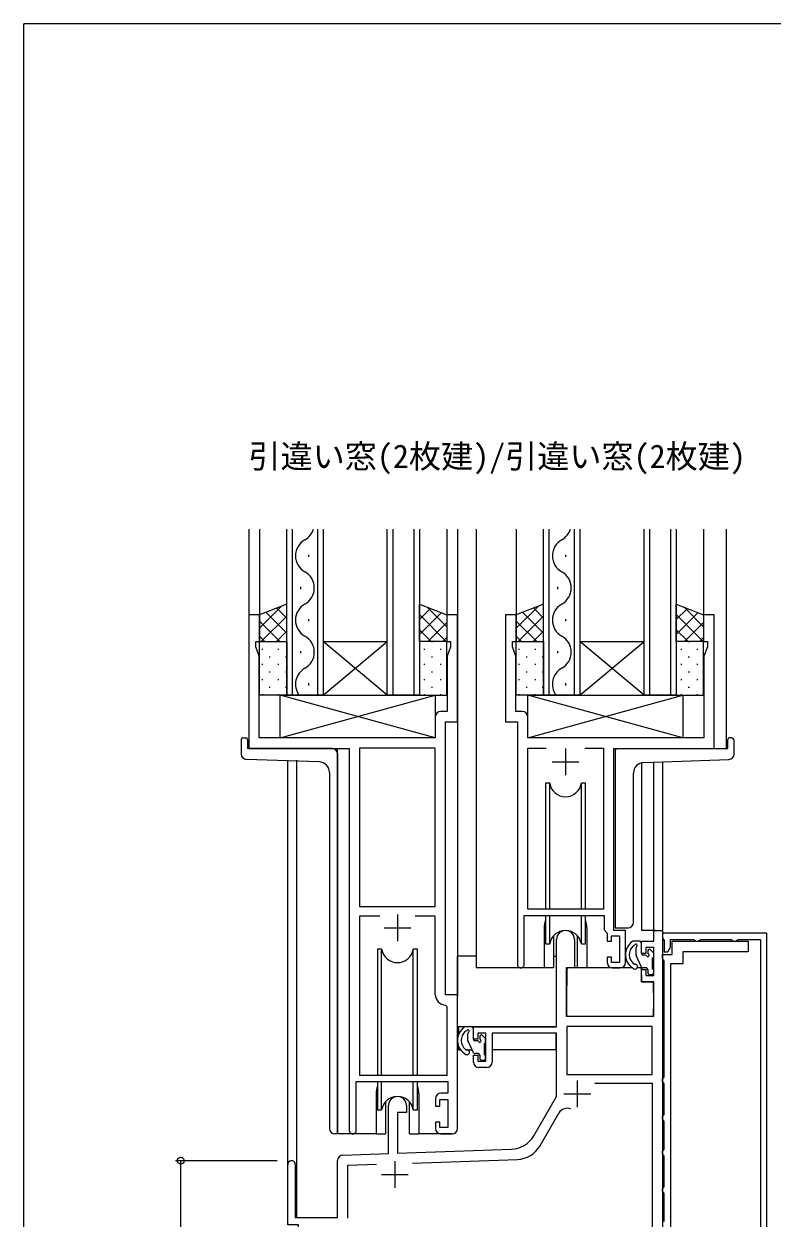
# Model space of a CAD drawing. Units: millimetres, scale not verified. Extents: x -793 to 793, y -564 to 564.
# Drawn here: x -787.8 to -648, y 335.5 to 558.6 of the extents above; entities that cross this region are included whole.
import ezdxf
from ezdxf.enums import TextEntityAlignment as Align

# ---------------------------------------------------------------- set-up
doc = ezdxf.new("R2010")
doc.units = ezdxf.units.MM
doc.header["$LTSCALE"] = 4
for name, color, linetype in [('0-1_USER1', 3, 'Continuous'), ('0-2_YKK_11', 7, 'Continuous'), ('0-3_YKK_12', 2, 'Continuous'), ('0-4_YKK_13', 4, 'Continuous'), ('0-6_YKK_D', 6, 'Continuous'), ('0-7_YKK_ZWAK', 7, 'Continuous')]:
    doc.layers.add(name, color=color, linetype=linetype)
doc.styles.add('ＭＳ ゴシック', font='')
doc.styles.get('ＭＳ ゴシック').set_extended_font_data('MS Gothic')

msp = doc.modelspace()

# ---------------------------------------------------------------- linework, layer by layer
at = {"layer": '0-2_YKK_11'}
for p, q in [((-695.586, 428.216), (-695.586, 382.866)), ((-726.986, 423.216), (-726.986, 351.866)), ((-725.056, 423.286), (-725.056, 393.716)), ((-686.586, 423.216), (-686.586, 418.216)), ((-682.998, 423.286), (-679.516, 423.286)), ((-689.086, 420.716), (-684.086, 420.716)), ((-721.272, 391.916), (-725.056, 391.916)), ((-717.986, 392.216), (-717.986, 387.216)), ((-720.486, 389.716), (-715.486, 389.716)), ((-677.786, 382.216), (-676.386, 382.216)), ((-670.413, 371.286), (-686.353, 371.286)), ((-701.283, 363.616), (-702.783, 363.616)), ((-684.383, 361.216), (-684.383, 356.216)), ((-681.097, 360.686), (-670.413, 360.686)), ((-686.883, 358.716), (-681.883, 358.716)), ((-691.401, 348.956), (-687.852, 355.103)), ((-709.886, 351.216), (-707.786, 351.216)), ((-718.483, 346.116), (-718.483, 341.116)), ((-715.193, 345.773), (-695.557, 346.459)), ((-720.983, 343.616), (-715.983, 343.616))]:
    msp.add_line(p, q, dxfattribs=at)
for points in [[(-710.916, 429.146), (-710.916, 425.216), (-743.856, 425.216), (-743.856, 440.485), (-744.486, 442.216), (-744.486, 443.216), (-743.786, 443.216), (-743.786, 448.216), (-745.786, 448.216), (-745.786, 423.216), (-726.986, 423.216)], [(-706.786, 352.216), (-706.786, 377.216), (-708.986, 377.216), (-708.986, 428.216), (-706.786, 428.216), (-706.786, 448.216), (-708.786, 448.216), (-708.786, 443.216), (-708.086, 443.216), (-708.086, 442.216), (-708.716, 440.485), (-708.716, 430.146), (-709.916, 430.146)], [(-694.656, 430.146), (-695.856, 430.146), (-695.856, 440.485), (-696.486, 442.216), (-696.486, 443.216), (-695.786, 443.216), (-695.786, 448.216), (-697.786, 448.216), (-697.786, 428.216), (-695.586, 428.216)], [(-675.386, 383.216), (-675.386, 389.216), (-677.586, 389.216), (-677.586, 423.216), (-658.786, 423.216), (-658.786, 448.216), (-660.786, 448.216), (-660.786, 443.216), (-660.086, 443.216), (-660.086, 442.216), (-660.716, 440.485), (-660.716, 425.216), (-693.656, 425.216), (-693.656, 429.146)], [(-682.998, 423.286), (-679.516, 423.286), (-679.516, 393.216), (-693.656, 393.216), (-693.656, 423.286), (-690.173, 423.286)], [(-721.272, 391.916), (-725.056, 391.916), (-725.056, 362.216), (-708.716, 362.216), (-708.716, 374.988), (-709.003, 375.288)], [(-710.916, 377.286), (-710.916, 391.916), (-714.699, 391.916)], [(-694.286, 382.866), (-694.286, 392.016), (-679.386, 392.016), (-679.386, 389.316), (-678.786, 388.716), (-678.786, 387.216), (-677.986, 387.216), (-677.986, 388.216), (-676.486, 388.216), (-676.486, 383.216), (-677.986, 383.216), (-677.986, 384.216), (-678.786, 384.216), (-678.786, 383.216)], [(-684.883, 387.516), (-684.883, 382.216), (-686.483, 382.216), (-686.483, 373.216), (-670.113, 373.216), (-670.113, 379.616), (-672.383, 379.616), (-672.383, 381.916), (-671.583, 381.916), (-671.583, 380.816), (-670.113, 380.816), (-670.113, 386.016), (-671.583, 386.016), (-671.583, 384.916), (-672.383, 384.916), (-672.383, 387.216), (-670.113, 387.216), (-670.113, 389.216), (-668.483, 389.216)], [(-668.483, 389.216), (-668.483, 289.216), (-670.113, 289.216), (-670.113, 298.257), (-669.993, 298.441), (-669.993, 298.991), (-670.113, 299.174), (-670.113, 299.257), (-669.993, 299.441), (-669.993, 299.991), (-670.113, 300.174), (-670.113, 309.716), (-684.633, 309.716)], [(-648.981, 289.715), (-648.981, 388.715), (-668.481, 388.715), (-668.481, 387.815), (-668.301, 387.541), (-668.181, 387.357), (-668.181, 385.215), (-667.481, 385.215), (-666.981, 386.082), (-666.981, 387.515), (-662.639, 387.515), (-662.456, 387.395), (-662.181, 387.215), (-661.781, 387.215), (-661.506, 387.395), (-661.323, 387.515), (-655.639, 387.515), (-655.456, 387.395), (-655.181, 387.215), (-654.781, 387.215), (-654.506, 387.395), (-654.323, 387.515), (-650.181, 387.515), (-650.181, 302.015)], [(-703.783, 364.616), (-703.783, 365.916), (-702.983, 365.916), (-702.983, 364.816), (-701.483, 364.816), (-701.483, 370.016), (-702.983, 370.016), (-702.983, 368.916), (-703.783, 368.916), (-703.783, 371.216), (-688.283, 371.216), (-688.283, 387.516)], [(-668.181, 341.374), (-668.181, 347.057), (-668.301, 347.241), (-668.481, 347.515), (-668.481, 347.915), (-668.301, 348.19), (-668.181, 348.374), (-668.181, 353.557), (-668.301, 353.741), (-668.481, 354.015), (-668.481, 354.415), (-668.301, 354.69), (-668.181, 354.874), (-668.181, 360.557), (-668.301, 360.741), (-668.481, 361.015), (-668.481, 361.415), (-668.301, 361.69), (-668.181, 361.874), (-668.181, 383.557), (-668.301, 383.741), (-668.481, 384.015), (-668.481, 384.715), (-666.681, 384.715), (-666.681, 387.215), (-652.481, 387.215), (-652.481, 385.215), (-664.681, 385.215), (-664.681, 383.015), (-666.981, 383.015)], [(-666.981, 383.015), (-666.981, 296.815)], [(-692.537, 350.847), (-688.283, 358.216), (-688.283, 370.016), (-700.283, 370.016), (-700.283, 364.616)], [(-725.686, 351.866), (-725.686, 361.016), (-708.586, 361.016), (-708.586, 358.816), (-709.886, 358.816)], [(-681.097, 360.686), (-670.413, 360.686), (-670.413, 311.646), (-681.733, 311.646)], [(-710.886, 357.816), (-710.886, 356.416), (-710.086, 356.416), (-710.086, 357.616), (-708.586, 357.616), (-708.586, 352.416), (-710.086, 352.416), (-710.086, 353.416), (-710.886, 353.416), (-710.886, 352.216)], [(-728.218, 347.249), (-719.683, 347.547), (-719.683, 356.516)], [(-716.283, 356.516), (-716.283, 355.216), (-717.983, 355.216), (-717.983, 347.607), (-696.693, 348.35)], [(-737.083, 345.516), (-737.083, 335.616), (-729.183, 335.616), (-729.183, 346.25)], [(-738.483, 290.031), (-738.483, 308.716), (-736.483, 308.716), (-736.483, 334.216), (-738.483, 334.216), (-738.483, 345.516)], [(-727.253, 335.486), (-727.253, 345.352), (-721.916, 345.538)], [(-668.181, 334.874), (-668.181, 340.057), (-668.301, 340.241), (-668.481, 340.515), (-668.481, 340.915), (-668.301, 341.19), (-668.181, 341.374)]]:
    msp.add_lwpolyline(points, dxfattribs=at)
for points in [[(-725.056, 423.286), (-725.056, 393.716), (-710.916, 393.716), (-710.916, 423.286)], [(-670.413, 371.286), (-686.353, 371.286), (-686.353, 362.316), (-670.413, 362.316)]]:
    msp.add_lwpolyline(points, close=True, dxfattribs=at)
for centre, radius, start, end in [((-709.916, 429.146), 1, 90.00001, 179.99999), ((-694.656, 429.146), 1, 0.00001, 89.99999), ((-686.583, 387.516), 1.7, 359.99999, 180.00001), ((-694.936, 382.866), 0.65, 179.99999, 0.00001), ((-677.786, 383.216), 1, 180.00001, 269.99999), ((-676.386, 383.216), 1, 270.00001, 359.99999), ((-708.916, 377.286), 2, 180, 267.50807), ((-702.783, 364.616), 1, 180.00001, 269.99999), ((-701.283, 364.616), 1, 270.00001, 359.99999), ((-717.983, 356.516), 1.7, 359.99999, 180.00001), ((-709.886, 357.816), 1, 90.00001, 179.99999), ((-686.293, 354.203), 1.8, 67.06293, 150), ((-726.336, 351.866), 0.65, 179.99999, 0.00001), ((-709.886, 352.216), 1, 180.00001, 269.99999), ((-707.786, 352.216), 1, 270.00001, 359.99999), ((-696.868, 353.347), 5, 271.99999, 330), ((-695.731, 351.456), 5, 272, 330), ((-737.783, 345.516), 0.7, 359.99999, 180.00001), ((-728.183, 346.25), 1, 91.99998, 180)]:
    msp.add_arc(centre, radius, start, end, dxfattribs=at)
at = {"layer": '0-3_YKK_12'}
for p, q in [((-745.786, 464.216), (-745.786, 423.216)), ((-743.786, 464.216), (-743.786, 447.716)), ((-738.686, 433.216), (-738.686, 464.216)), ((-737.686, 464.216), (-737.686, 433.216)), ((-732.886, 433.216), (-732.886, 464.216)), ((-719.886, 433.216), (-719.886, 464.216)), ((-718.886, 464.216), (-718.886, 433.216)), ((-714.886, 433.216), (-714.886, 464.216)), ((-708.786, 464.216), (-708.786, 447.716)), ((-706.786, 464.216), (-706.786, 376.916)), ((-703.286, 464.216), (-703.286, 382.216)), ((-695.786, 464.216), (-695.786, 448.216)), ((-690.686, 433.216), (-690.686, 464.216)), ((-689.686, 464.216), (-689.686, 433.216)), ((-684.886, 433.216), (-684.886, 464.216)), ((-671.886, 433.216), (-671.886, 464.216)), ((-670.886, 464.216), (-670.886, 433.216)), ((-666.886, 433.216), (-666.886, 464.216)), ((-660.786, 464.216), (-660.786, 447.716)), ((-656.583, 464.216), (-656.583, 423.216)), ((-734.526, 459.016), (-734.526, 459.416)), ((-686.526, 459.016), (-686.526, 459.416)), ((-736.046, 453.016), (-736.046, 453.416)), ((-688.046, 453.016), (-688.046, 453.416)), ((-734.526, 447.016), (-734.526, 447.416)), ((-686.526, 447.016), (-686.526, 447.416)), ((-731.886, 443.216), (-719.886, 443.216)), ((-731.886, 433.216), (-719.886, 443.216)), ((-719.886, 433.216), (-731.886, 443.216)), ((-683.886, 443.216), (-671.886, 443.216)), ((-683.886, 433.216), (-671.886, 443.216)), ((-671.886, 433.216), (-683.886, 443.216)), ((-736.046, 441.016), (-736.046, 441.416)), ((-688.046, 441.016), (-688.046, 441.416)), ((-734.526, 435.016), (-734.526, 435.416)), ((-686.526, 435.016), (-686.526, 435.416)), ((-731.886, 433.216), (-719.886, 433.216)), ((-683.886, 433.216), (-671.886, 433.216)), ((-729.186, 351.216), (-729.186, 423.216)), ((-738.483, 345.516), (-738.483, 421.028)), ((-736.853, 421.028), (-736.853, 335.616)), ((-672.383, 420.565), (-672.383, 389.216)), ((-670.113, 389.216), (-670.113, 420.691)), ((-668.483, 420.748), (-668.483, 388.916)), ((-690.586, 389.716), (-690.586, 382.216)), ((-682.586, 389.716), (-682.586, 382.216)), ((-669.813, 389.216), (-672.383, 389.216)), ((-690.586, 382.216), (-703.286, 382.216)), ((-676.358, 382.216), (-682.586, 382.216)), ((-721.986, 358.716), (-721.986, 351.216)), ((-713.986, 358.716), (-713.986, 351.216)), ((-721.986, 351.216), (-729.186, 351.216)), ((-707.751, 351.216), (-713.986, 351.216))]:
    msp.add_line(p, q, dxfattribs=at)
for points in [[(-731.886, 464.216), (-731.886, 433.216), (-738.686, 433.216)], [(-713.886, 464.216), (-713.886, 433.216), (-719.886, 433.216)], [(-683.886, 464.216), (-683.886, 433.216), (-690.686, 433.216)], [(-665.886, 464.216), (-665.886, 433.216), (-671.886, 433.216)]]:
    msp.add_lwpolyline(points, dxfattribs=at)
for centre, radius, start, end in [((-736.962, 465.216), 3.437, 299.20254, 343.08471), ((-688.962, 465.216), 3.437, 299.20254, 343.08468), ((-733.609, 459.216), 3.437, 119.20254, 240.79746), ((-685.609, 459.216), 3.437, 119.20254, 240.79746), ((-736.962, 453.216), 3.437, 299.20254, 60.79746), ((-688.962, 453.216), 3.437, 299.20254, 60.79746), ((-733.609, 447.216), 3.437, 119.20254, 240.79746), ((-685.609, 447.216), 3.437, 119.20254, 240.79746), ((-736.962, 441.216), 3.437, 299.20254, 60.79746), ((-688.962, 441.216), 3.437, 299.20254, 60.79746), ((-733.609, 435.216), 3.437, 119.20254, 215.59512), ((-685.609, 435.216), 3.437, 119.20254, 215.59516), ((-686.586, 389.716), 4, 159.63587, 180), ((-686.586, 389.716), 4, 0, 20.36413), ((-717.986, 358.716), 4, 159.63587, 180), ((-717.986, 358.716), 4, 0, 20.36413)]:
    msp.add_arc(centre, radius, start, end, dxfattribs=at)
at = {"layer": '0-4_YKK_13'}
for p, q in [((-739.651, 449.837), (-743.786, 445.702)), ((-742.608, 448.677), (-738.686, 444.754)), ((-740.577, 449.474), (-738.686, 447.583)), ((-713.836, 450.196), (-713.886, 450.146)), ((-711.804, 449.399), (-713.886, 447.318)), ((-709.772, 448.603), (-713.886, 444.49)), ((-712.485, 449.666), (-708.786, 445.967)), ((-691.651, 449.837), (-695.786, 445.702)), ((-694.608, 448.677), (-690.686, 444.754)), ((-692.577, 449.474), (-690.686, 447.583)), ((-665.836, 450.196), (-665.886, 450.146)), ((-663.804, 449.399), (-665.886, 447.318)), ((-661.772, 448.603), (-665.886, 444.49)), ((-664.485, 449.666), (-660.786, 445.967)), ((-743.786, 447.026), (-739.975, 443.216)), ((-738.686, 447.974), (-743.444, 443.216)), ((-713.886, 448.239), (-708.862, 443.216)), ((-708.786, 446.761), (-712.331, 443.216)), ((-695.786, 447.026), (-691.975, 443.216)), ((-690.686, 447.974), (-695.444, 443.216)), ((-665.886, 448.239), (-660.862, 443.216)), ((-660.786, 446.761), (-664.331, 443.216)), ((-743.786, 444.198), (-742.804, 443.216)), ((-738.686, 445.145), (-740.615, 443.216)), ((-713.886, 445.41), (-711.691, 443.216)), ((-695.786, 444.198), (-694.804, 443.216)), ((-690.686, 445.145), (-692.615, 443.216)), ((-665.886, 445.41), (-663.691, 443.216)), ((-743.365, 441.78), (-743.165, 441.78)), ((-741.95, 443.195), (-741.75, 443.195)), ((-740.335, 441.78), (-740.135, 441.78)), ((-738.92, 443.195), (-738.72, 443.195)), ((-713.065, 441.78), (-712.865, 441.78)), ((-711.65, 443.195), (-711.45, 443.195)), ((-710.035, 441.78), (-709.835, 441.78)), ((-708.786, 443.933), (-709.503, 443.216)), ((-695.365, 441.78), (-695.165, 441.78)), ((-693.95, 443.195), (-693.75, 443.195)), ((-692.335, 441.78), (-692.135, 441.78)), ((-690.92, 443.195), (-690.72, 443.195)), ((-665.065, 441.78), (-664.865, 441.78)), ((-663.65, 443.195), (-663.45, 443.195)), ((-662.035, 441.78), (-661.835, 441.78)), ((-660.786, 443.933), (-661.503, 443.216)), ((-741.95, 440.365), (-741.75, 440.365)), ((-738.92, 440.365), (-738.72, 440.365)), ((-711.65, 440.365), (-711.45, 440.365)), ((-693.95, 440.365), (-693.75, 440.365)), ((-690.92, 440.365), (-690.72, 440.365)), ((-663.65, 440.365), (-663.45, 440.365)), ((-743.365, 438.95), (-743.165, 438.95)), ((-741.95, 437.535), (-741.75, 437.535)), ((-740.335, 438.95), (-740.135, 438.95)), ((-738.92, 437.535), (-738.72, 437.535)), ((-713.065, 438.95), (-712.865, 438.95)), ((-711.65, 437.535), (-711.45, 437.535)), ((-710.035, 438.95), (-709.835, 438.95)), ((-695.365, 438.95), (-695.165, 438.95)), ((-693.95, 437.535), (-693.75, 437.535)), ((-692.335, 438.95), (-692.135, 438.95)), ((-690.92, 437.535), (-690.72, 437.535)), ((-665.065, 438.95), (-664.865, 438.95)), ((-663.65, 437.535), (-663.45, 437.535)), ((-662.035, 438.95), (-661.835, 438.95)), ((-743.365, 436.12), (-743.165, 436.12)), ((-740.335, 436.12), (-740.135, 436.12)), ((-713.065, 436.12), (-712.865, 436.12)), ((-710.035, 436.12), (-709.835, 436.12)), ((-695.365, 436.12), (-695.165, 436.12)), ((-692.335, 436.12), (-692.135, 436.12)), ((-665.065, 436.12), (-664.865, 436.12)), ((-662.035, 436.12), (-661.835, 436.12)), ((-743.365, 433.29), (-743.165, 433.29)), ((-741.95, 434.705), (-741.75, 434.705)), ((-740.335, 433.29), (-740.135, 433.29)), ((-710.916, 425.216), (-739.916, 433.216)), ((-739.916, 425.216), (-710.916, 433.216)), ((-738.92, 434.705), (-738.72, 434.705)), ((-713.065, 433.29), (-712.865, 433.29)), ((-711.65, 434.705), (-711.45, 434.705)), ((-710.035, 433.29), (-709.835, 433.29)), ((-695.365, 433.29), (-695.165, 433.29)), ((-693.95, 434.705), (-693.75, 434.705)), ((-664.656, 425.216), (-693.656, 433.216)), ((-693.656, 425.216), (-664.656, 433.216)), ((-692.335, 433.29), (-692.135, 433.29)), ((-690.92, 434.705), (-690.72, 434.705)), ((-665.065, 433.29), (-664.865, 433.29)), ((-663.65, 434.705), (-663.45, 434.705)), ((-662.035, 433.29), (-661.835, 433.29)), ((-747.186, 424.916), (-747.186, 422.181)), ((-746.886, 425.216), (-746.286, 425.216)), ((-745.986, 424.916), (-745.986, 423.216)), ((-656.286, 423.216), (-656.286, 424.916)), ((-655.586, 425.216), (-655.986, 425.216)), ((-655.086, 422.181), (-655.086, 424.716)), ((-730.186, 423.216), (-745.986, 423.216)), ((-729.186, 422.216), (-729.186, 351.216)), ((-677.286, 422.916), (-677.286, 389.716)), ((-676.986, 423.216), (-656.286, 423.216)), ((-732.616, 420.707), (-746.22, 421.182)), ((-671.955, 420.627), (-656.051, 421.182)), ((-730.686, 418.708), (-730.686, 352.216)), ((-673.886, 390.716), (-673.886, 418.628)), ((-690.336, 416.716), (-690.336, 393.216)), ((-689.544, 416.716), (-690.336, 416.716)), ((-689.544, 393.216), (-689.544, 416.716)), ((-682.836, 416.716), (-683.628, 416.716)), ((-683.628, 393.216), (-683.628, 416.716)), ((-682.836, 393.216), (-682.836, 416.716)), ((-690.336, 392.016), (-690.336, 386.716)), ((-689.544, 386.716), (-689.544, 392.016)), ((-683.628, 386.716), (-683.628, 392.016)), ((-682.836, 386.716), (-682.836, 392.016)), ((-677.286, 389.716), (-674.886, 389.716)), ((-690.336, 386.716), (-689.544, 386.716)), ((-683.628, 386.716), (-682.836, 386.716)), ((-673.973, 386.356), (-673.881, 386.416)), ((-672.713, 387.216), (-673.971, 387.216)), ((-672.413, 384.916), (-672.413, 386.916)), ((-721.736, 385.716), (-721.736, 362.216)), ((-720.944, 385.715), (-721.736, 385.716)), ((-720.944, 362.216), (-720.944, 385.715)), ((-714.236, 385.716), (-715.028, 385.716)), ((-715.028, 362.216), (-715.028, 385.716)), ((-714.236, 362.216), (-714.236, 385.716)), ((-706.781, 371.216), (-706.781, 384.416)), ((-703.286, 384.416), (-706.781, 384.416)), ((-688.836, 384.416), (-688.286, 384.416)), ((-673.413, 384.681), (-673.413, 385.965)), ((-672.393, 382.391), (-673.386, 384.556)), ((-671.674, 384.616), (-672.113, 384.616)), ((-671.213, 385.416), (-671.213, 385.077)), ((-670.201, 385.128), (-670.701, 385.628)), ((-670.313, 382.016), (-670.313, 384.116)), ((-670.113, 384.316), (-670.113, 384.916)), ((-686.359, 381.918), (-686.413, 375.716)), ((-674.054, 382.216), (-686.059, 382.216)), ((-682.583, 382.216), (-684.333, 382.216)), ((-672.481, 382.216), (-673.23, 382.216)), ((-671.513, 382.216), (-672.121, 382.216)), ((-671.213, 381.916), (-671.213, 381.316)), ((-670.113, 381.316), (-670.113, 381.816)), ((-686.378, 379.716), (-686.483, 379.716)), ((-670.913, 381.016), (-670.413, 381.016)), ((-670.113, 375.716), (-670.145, 379.318)), ((-686.413, 375.716), (-686.394, 373.513)), ((-670.132, 373.513), (-670.113, 375.716)), ((-686.483, 374.786), (-686.404, 374.707)), ((-686.094, 373.216), (-670.432, 373.216)), ((-688.586, 371.216), (-706.781, 371.216)), ((-706.581, 371.216), (-706.581, 369.76)), ((-705.373, 370.356), (-705.281, 370.416)), ((-704.113, 371.216), (-705.371, 371.216)), ((-703.813, 368.916), (-703.813, 370.916)), ((-704.813, 368.681), (-704.813, 369.965)), ((-703.793, 366.391), (-704.786, 368.556)), ((-703.074, 368.616), (-703.513, 368.616)), ((-702.613, 369.416), (-702.613, 369.077)), ((-701.601, 369.128), (-702.101, 369.628)), ((-701.513, 368.316), (-701.513, 368.916)), ((-688.381, 369.935), (-688.381, 366.916)), ((-706.581, 367.644), (-706.581, 366.916)), ((-706.581, 366.916), (-706.184, 366.916)), ((-705.167, 366.916), (-705.029, 366.916)), ((-704.977, 366.916), (-704.034, 366.916)), ((-702.913, 366.216), (-703.521, 366.216)), ((-702.613, 365.916), (-702.613, 365.316)), ((-701.716, 366.916), (-701.486, 366.916)), ((-701.713, 366.016), (-701.713, 368.116)), ((-688.381, 366.916), (-700.286, 366.916)), ((-702.313, 365.016), (-701.813, 365.016)), ((-701.513, 365.316), (-701.513, 365.816)), ((-721.736, 361.016), (-721.736, 355.716)), ((-720.944, 355.716), (-720.944, 361.016)), ((-715.028, 355.716), (-715.028, 361.016)), ((-714.236, 355.716), (-714.236, 361.016)), ((-720.236, 357.2), (-720.236, 351.216)), ((-715.736, 351.216), (-715.736, 357.2)), ((-721.736, 355.716), (-720.944, 355.716)), ((-715.028, 355.716), (-714.236, 355.716)), ((-729.186, 351.216), (-729.686, 351.216)), ((-721.986, 351.216), (-720.236, 351.216)), ((-715.736, 351.216), (-713.986, 351.216))]:
    msp.add_line(p, q, dxfattribs=at)
for points in [[(-738.686, 443.216), (-738.686, 450.216), (-743.786, 448.216), (-743.786, 443.216)], [(-713.886, 443.216), (-713.886, 450.216), (-708.786, 448.216), (-708.786, 443.216)], [(-690.686, 443.216), (-690.686, 450.216), (-695.786, 448.216), (-695.786, 443.216)], [(-665.886, 443.216), (-665.886, 450.216), (-660.786, 448.216), (-660.786, 443.216)], [(-743.786, 443.216), (-738.686, 443.216), (-738.686, 433.216), (-743.786, 433.216)], [(-708.786, 443.216), (-713.886, 443.216), (-713.886, 433.216), (-708.786, 433.216)], [(-695.786, 443.216), (-690.686, 443.216), (-690.686, 433.216), (-695.786, 433.216)], [(-660.786, 443.216), (-665.886, 443.216), (-665.886, 433.216), (-660.786, 433.216)], [(-710.916, 425.216), (-739.916, 425.216), (-739.916, 433.216), (-710.916, 433.216)], [(-664.656, 425.216), (-693.656, 425.216), (-693.656, 433.216), (-664.656, 433.216)]]:
    msp.add_lwpolyline(points, close=True, dxfattribs=at)
for points in [[(-688.836, 388.2), (-688.836, 382.216), (-690.586, 382.216)], [(-682.586, 382.216), (-684.336, 382.216), (-684.336, 388.2)], [(-672.481, 382.216), (-672.413, 379.616), (-670.445, 379.616)]]:
    msp.add_lwpolyline(points, dxfattribs=at)
for centre, radius, start, end in [((-746.886, 424.916), 0.3, 90, 180), ((-746.286, 424.916), 0.3, 0, 90), ((-655.986, 424.916), 0.3, 90, 180), ((-655.586, 424.716), 0.5, 360, 90), ((-746.186, 422.181), 1, 180, 268), ((-730.186, 422.216), 1, 0, 90), ((-676.986, 422.916), 0.3, 90, 180), ((-656.086, 422.181), 1, 272, 360), ((-732.686, 418.708), 2, 0, 88), ((-671.886, 418.628), 2, 92, 180), ((-686.586, 417.216), 3, 189.59799, 350.40583), ((-674.886, 390.716), 1, 270, 360), ((-686.586, 386.216), 3, 9.59417, 170.40661), ((-672.371, 384.702), 3.003, 124.02615, 241.13309), ((-672.371, 384.702), 2.303, 134.1018, 228.18694), ((-673.986, 387.121), 0.0956, 81.16458, 132.86157), ((-673.881, 386.716), 0.3, 270, 328.21528), ((-673.413, 386.426), 0.25, 303.05573, 148.21528), ((-673.113, 385.965), 0.3, 123.05573, 180), ((-672.713, 386.916), 0.3, 0, 90), ((-717.986, 386.216), 3, 189.59799, 350.40583), ((-673.113, 384.681), 0.3, 180, 204.62356), ((-672.113, 384.916), 0.3, 180, 270), ((-671.674, 384.316), 0.3, 33.05573, 90), ((-671.213, 384.616), 0.25, 213.05573, 56.94427), ((-670.913, 385.416), 0.3, 45, 180), ((-670.913, 385.077), 0.3, 180, 236.94427), ((-670.313, 384.316), 0.2, 270, 0), ((-670.413, 384.916), 0.3, 0, 45), ((-686.059, 381.916), 0.3, 90, 179.5), ((-673.706, 383.209), 0.3, 228.18694, 277.88598), ((-673.603, 382.466), 0.45, 241.13309, 97.88598), ((-672.121, 382.516), 0.3, 204.62356, 270), ((-671.513, 381.916), 0.3, 0, 90), ((-670.313, 381.816), 0.2, 0, 90), ((-670.913, 381.316), 0.3, 180, 270), ((-670.445, 379.316), 0.3, 0.5, 90), ((-670.413, 381.316), 0.3, 270, 0), ((-686.094, 373.516), 0.3, 180.5, 270), ((-670.432, 373.516), 0.3, 270, 359.5), ((-703.771, 368.702), 3.003, 124.02615, 241.13309), ((-705.386, 371.121), 0.0956, 81.16458, 132.86157), ((-705.281, 370.716), 0.3, 270, 328.21528), ((-704.813, 370.426), 0.25, 303.05573, 148.21528), ((-704.113, 370.916), 0.3, 0, 90), ((-703.771, 368.702), 2.303, 134.1018, 228.18694), ((-704.513, 369.965), 0.3, 123.05573, 180), ((-704.513, 368.681), 0.3, 180, 204.62356), ((-703.513, 368.916), 0.3, 180, 270), ((-703.074, 368.316), 0.3, 33.05573, 90), ((-702.613, 368.616), 0.25, 213.05573, 56.94427), ((-702.313, 369.416), 0.3, 45, 180), ((-702.313, 369.077), 0.3, 180, 236.94427), ((-701.713, 368.316), 0.2, 270, 0), ((-701.813, 368.916), 0.3, 0, 45), ((-705.106, 367.209), 0.3, 228.18694, 277.88598), ((-705.003, 366.466), 0.45, 241.13309, 97.88598), ((-703.521, 366.516), 0.3, 204.62356, 270), ((-702.913, 365.916), 0.3, 0, 90), ((-701.713, 365.816), 0.2, 0, 90), ((-702.313, 365.316), 0.3, 180, 270), ((-701.813, 365.316), 0.3, 270, 0), ((-717.986, 355.216), 3, 9.59417, 170.40661), ((-729.686, 352.216), 1, 180, 270)]:
    msp.add_arc(centre, radius, start, end, dxfattribs=at)
at = {"layer": '0-6_YKK_D'}
for p, q in [((-740.483, 346.216), (-759.483, 346.216)), ((-758.483, 289.216), (-758.483, 346.216))]:
    msp.add_line(p, q, dxfattribs=at)
msp.add_circle((-758.483, 346.216), 0.637, dxfattribs=at)
at = {"layer": '0-7_YKK_ZWAK'}
for p in [(752.2, 558.6), (-787.8, -491.4)]:
    msp.add_line(p, (-787.8, 558.6), dxfattribs=at)

# ---------------------------------------------------------------- texts
at = {"layer": '0-1_USER1', "style": 'ＭＳ ゴシック'}
msp.add_text('引違い窓(2枚建)/引違い窓(2枚建)', height=4.399, dxfattribs=at).set_placement((-745.838, 474.294), align=Align.BOTTOM_LEFT)

doc.saveas('drawing.dxf')
